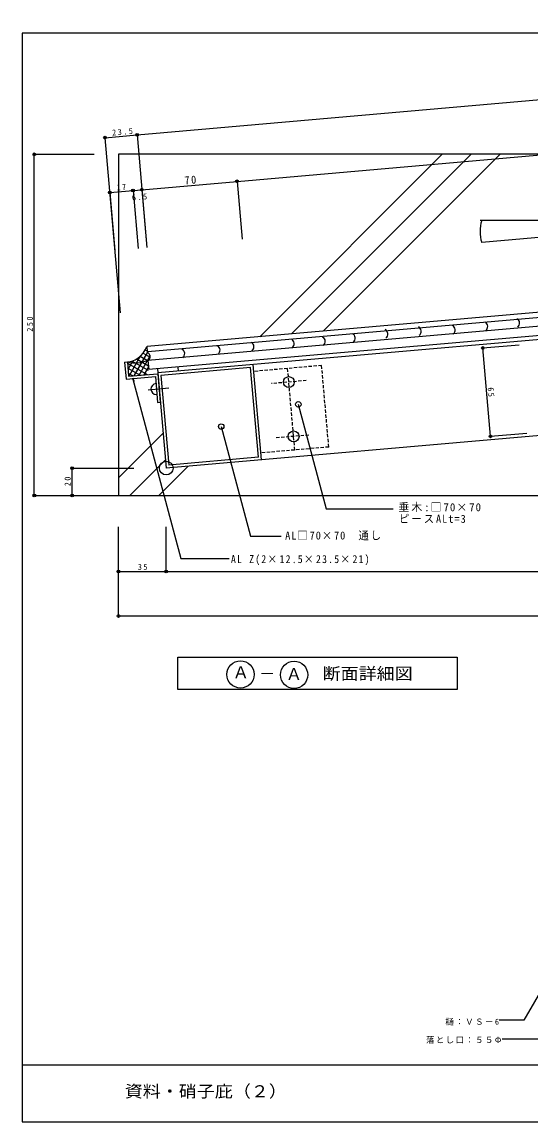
# Model space of a CAD drawing. Units: millimetres at full size, sheet at 1:2; details may follow other scales. Extents: x -550 to 568, y -396 to 411.
# Drawn here: x -550 to -177, y -396 to 410 of the extents above; entities that cross this region are included whole.
import ezdxf
from ezdxf.enums import TextEntityAlignment as Align

# ---------------------------------------------------------------- set-up
doc = ezdxf.new("R2010")
doc.units = ezdxf.units.MM
doc.header["$LTSCALE"] = 2
doc.header["$PDMODE"] = 32
doc.header["$PDSIZE"] = 1
doc.linetypes.add('DASHED1', pattern=[1.8, 1.2, -0.6])
doc.layers.add('0-0', color=134, linetype='Continuous')
doc.layers.add('1-0', color=5, linetype='Continuous')
doc.styles.add('ＭＳ ゴシック', font='')
doc.styles.get('ＭＳ ゴシック').set_extended_font_data('MS Gothic')

msp = doc.modelspace()

# ---------------------------------------------------------------- linework, layer by layer
at = {"layer": '0-0'}
for p, q in [((568, 402), (-550, 402)), ((-550, 402), (-550, -396)), ((-550, -354), (568, -354)), ((-550, -396), (568, -396))]:
    msp.add_line(p, q, dxfattribs=at)
at = {"layer": '1-0', "color": 4}
for p, q in [((-465.709, 327.516), (479.955, 410.251)), ((-392.462, 293.458), (387.386, 361.685)), ((-489.209, 325.46), (-465.709, 327.516)), ((-489.209, 325.46), (-477.986, 197.181)), ((-465.709, 327.516), (-458.483, 244.919)), ((-465.709, 327.516), (-458.483, 244.919)), ((-540.97, 63.275), (-540.97, 313.275)), ((-540.97, 313.275), (-497.017, 313.275)), ((-462.196, 287.357), (-392.462, 293.458)), ((-392.462, 293.458), (-388.749, 251.02)), ((-485.696, 285.301), (-468.671, 286.79)), ((-485.696, 285.301), (-481.983, 242.863)), ((-468.671, 286.79), (-462.196, 287.357)), ((-468.671, 286.79), (-464.958, 244.353)), ((-462.196, 287.357), (-458.483, 244.919)), ((-462.196, 287.357), (-458.483, 244.919)), ((-212.422, 171.323), (-185.835, 173.649)), ((-206.757, 106.571), (-212.422, 171.323)), ((-206.757, 106.571), (-180.169, 108.897)), ((-513.342, 63.275), (-513.342, 83.275)), ((-513.342, 83.275), (-468.133, 83.275)), ((-540.97, 63.275), (-497.017, 63.275)), ((-513.342, 63.275), (-468.133, 63.275)), ((-479.341, -25.116), (-479.341, 40.186)), ((-479.341, 7.535), (-479.341, 40.186)), ((-444.341, 7.535), (-444.341, 40.186)), ((-479.341, 7.535), (-444.341, 7.535)), ((-444.341, 7.535), (492.912, 7.535)), ((-479.341, -25.116), (492.912, -25.116))]:
    msp.add_line(p, q, dxfattribs=at)
at = {"layer": '1-0', "color": 1}
for p, q in [((-479.341, 313.275), (-479.341, 63.275)), ((-113.027, 313.275), (-479.341, 313.275)), ((-479.341, 63.275), (-107.922, 63.275))]:
    msp.add_line(p, q, dxfattribs=at)
at = {"layer": '1-0', "color": 7}
for p, q in [((-242.169, 313.275), (-375.831, 179.613)), ((-220.955, 313.275), (-352.584, 181.647)), ((-199.742, 313.275), (-329.337, 183.681)), ((-459.656, 170.01), (-458.39, 169.279)), ((-468.711, 161.967), (-472.347, 155.671)), ((-463.367, 165.224), (-471.595, 150.973)), ((-469.342, 161.746), (-457.653, 154.997)), ((-458.172, 168.222), (-468.144, 150.949)), ((-465.989, 163.274), (-457.433, 158.334)), ((-456.166, 165.696), (-464.496, 151.269)), ((-463.367, 165.224), (-457.963, 162.104)), ((-461.264, 167.474), (-456.101, 164.493)), ((-472.738, 160.242), (-458.271, 151.889)), ((-472.428, 156.599), (-463.367, 151.367)), ((-457.369, 157.612), (-460.847, 151.588)), ((-472.109, 152.951), (-468.577, 150.912)), ((-469.138, 149.366), (-467.803, 147.054)), ((-446.58, 108.864), (-479.341, 76.103)), ((-444.873, 89.357), (-470.955, 63.275)), ((-428.342, 84.675), (-449.742, 63.275)), ((-293.057, 53.525), (-277.987, 53.525)), ((-152.382, -269.549), (-182.326, -321.414)), ((-182.326, -321.414), (-200.454, -321.414))]:
    msp.add_line(p, q, dxfattribs=at)
at = {"layer": '1-0'}
for p, q in [((-103.499, 203.439), (-458.245, 172.403)), ((-107.086, 199.11), (-457.897, 168.418)), ((-106.546, 192.933), (-457.912, 162.193)), ((-110.272, 185.781), (-457.214, 155.428)), ((-111.167, 182.692), (-450.442, 153.009)), ((-458.66, 172.366), (-458.312, 168.381)), ((-457.771, 162.205), (-457.179, 155.431)), ((-474.812, 160.906), (-472.82, 161.08)), ((-474.812, 160.906), (-473.723, 148.454)), ((-472.82, 161.08), (-471.905, 150.62)), ((-450.703, 155.997), (-444.341, 83.275)), ((-382.526, 156.943), (-448.275, 151.191)), ((-435.76, 157.305), (-435.499, 154.316)), ((-376.774, 91.194), (-382.526, 156.943)), ((-374.607, 89.376), (-380.708, 159.11)), ((-473.723, 148.454), (-452.305, 150.328)), ((-471.905, 150.62), (-450.487, 152.494)), ((-452.305, 150.328), (-450.649, 131.4)), ((-450.487, 152.494), (-448.656, 131.574)), ((-448.275, 151.191), (-442.523, 85.442)), ((-457.609, 140.726), (-442.426, 142.054)), ((-450.649, 131.4), (-448.656, 131.574)), ((-117.924, 111.833), (-444.341, 83.275)), ((-376.774, 91.194), (-442.523, 85.442))]:
    msp.add_line(p, q, dxfattribs=at)
at = {"layer": '1-0', "linetype": 'DASHED1'}
for p, q in [((-350.138, 96.536), (-355.368, 156.308)), ((-341.695, 147.466), (-367.239, 145.231)), ((-339.814, 107.477), (-364.287, 105.336)), ((-325.233, 98.715), (-374.626, 94.394))]:
    msp.add_line(p, q, dxfattribs=at)
at = {"layer": '1-0', "color": 7}
for points in [[(-214.331, 264.954), (-27.215, 264.954), (-213.165, 248.685)], [(-469.138, 149.366), (-433.655, 16.941), (-398.116, 16.941)], [(-347.543, 130.04), (-327.041, 53.525), (-293.057, 53.525)], [(-404.055, 113.714), (-382.512, 33.314), (-360.158, 33.314)], [(-134.699, -303.347), (-153.17, -335.34), (-198.243, -335.34)]]:
    msp.add_lwpolyline(points, dxfattribs=at)
at = {"layer": '1-0', "linetype": 'DASHED1'}
msp.add_lwpolyline([(-325.233, 98.715), (-330.463, 158.487), (-380.273, 154.129)], dxfattribs=at)
at = {"layer": '1-0', "color": 7}
msp.add_lwpolyline([(-435.767, -55.256), (-231.07, -55.256), (-231.07, -79.116), (-435.767, -79.116)], close=True, dxfattribs=at)
at = {"layer": '1-0'}
for centre, radius in [((-489.209, 325.46), 1), ((-465.709, 327.516), 1), ((-540.97, 313.275), 1), ((-392.462, 293.458), 1), ((-485.696, 285.301), 1), ((-468.671, 286.79), 1), ((-462.196, 287.357), 1), ((-212.422, 171.323), 1), ((-354.496, 146.346), 4), ((-351.01, 106.498), 4), ((-206.757, 106.571), 1), ((-513.342, 83.275), 1), ((-444.341, 83.275), 5), ((-540.97, 63.275), 1), ((-513.342, 63.275), 1), ((-479.341, 7.535), 1), ((-444.341, 7.535), 1), ((-479.341, -25.116), 1)]:
    msp.add_circle(centre, radius, dxfattribs=at)
at = {"layer": '1-0', "color": 7}
for centre, radius in [((-347.543, 130.04), 2), ((-404.055, 113.714), 2), ((-389.938, -67.919), 10), ((-350.658, -68.262), 10)]:
    msp.add_circle(centre, radius, dxfattribs=at)
at = {"layer": '1-0', "color": 1}
msp.add_circle((-444.341, 83.275), 5, dxfattribs=at)
at = {"layer": '1-0', "color": 7}
msp.add_arc((-187.668, 256.696), 26.737, 162.3777, 197.6223, dxfattribs=at)
at = {"layer": '1-0'}
for centre, radius, start, end in [((-261.22, 183.532), 3.671, 307.92988, 62.78177), ((-236.329, 184.527), 3.671, 307.92988, 62.78177), ((-212.434, 187.016), 3.671, 307.92988, 62.78177), ((-189.037, 189.505), 3.671, 307.92988, 62.78177), ((-354.311, 174.571), 3.671, 307.92988, 62.78177), ((-331.411, 176.064), 3.671, 307.92988, 62.78177), ((-309.508, 178.553), 3.671, 307.92988, 62.78177), ((-285.613, 181.54), 3.671, 307.92988, 62.78177), ((-474.591, 177.707), 16.802, 269.24546, 341.46627), ((-434.459, 167.104), 3.671, 307.92988, 62.78177), ((-408.572, 169.593), 3.671, 307.92988, 62.78177), ((-383.682, 172.082), 3.671, 307.92988, 62.78177), ((-467.215, 186.426), 25.958, 257.53039, 291.00281), ((-459.75, 164.899), 3.671, 307.92988, 62.78177), ((-451.533, 141.258), 4, 94.08562, 270)]:
    msp.add_arc(centre, radius, start, end, dxfattribs=at)
at = {"layer": '1-0', "color": 4}
for p in [(-489.209, 325.46), (-465.709, 327.516), (-465.709, 327.516), (-540.97, 313.275), (-392.462, 293.458), (-485.696, 285.301), (-468.671, 286.79), (-462.196, 287.357), (-462.196, 287.357), (-212.422, 171.323), (-206.757, 106.571), (-513.342, 83.275), (-540.97, 63.275), (-513.342, 63.275), (-479.341, 7.535), (-444.341, 7.535), (-479.341, -25.116)]:
    msp.add_point(p, dxfattribs=at)

# ---------------------------------------------------------------- texts
at = {"layer": '1-0', "color": 3, "style": 'ＭＳ ゴシック'}
for s, p in [('Ａ', (-395.654, -73.404)), ('Ａ', (-356.753, -74.703)), ('－', (-376.337, -74.403))]:
    msp.add_text(s, height=8.798, dxfattribs=at).set_placement(p, align=Align.BOTTOM_LEFT)
at = {"layer": '1-0', "color": 3, "style": 'ＭＳ ゴシック', "width": 1.1}
for s, p in [('断面詳細図', (-329.729, -74.347)), ('資料・硝子庇（２）', (-474.698, -380.512))]:
    msp.add_text(s, height=8.798, dxfattribs=at).set_placement(p, align=Align.BOTTOM_LEFT)
at = {"layer": '1-0', "color": 7, "attachment_point": 7, "style": 'ＭＳ ゴシック'}
for s, insert, char_height, rotation in [('\\T1.38;\\W0.9;23.5', (-483.751, 326.912), 4.399, 5), ('\\T1.36;\\W0.9;17', (-480.508, 286.758), 4.399, 5), ('\\T1.27;\\W0.95;70', (-430.654, 291.12), 5.865, 5), ('\\T1.38;\\W0.9;6.5', (-469.26, 279.301), 4.399, 5), ('\\T1.38;\\W0.9;250', (-541.97, 183.275), 4.399, 90), ('\\T1.36;\\W0.9;65', (-208.876, 142.272), 4.399, 275), ('\\T1.36;\\W0.9;20', (-514.342, 70.025), 4.399, 90)]:
    msp.add_mtext(s, dxfattribs=dict(at, insert=insert, char_height=char_height, rotation=rotation))
for s, insert, char_height in [('\\T1.18;垂木:□70×70', (-274.219, 51.013), 5.865), ('\\T1.19;\\W0.95;ピースALt=3', (-273.801, 42.95), 5.865), ('\\T1.18;\\W0.95;AL□70×70\u3000通し', (-357.193, 30.349), 5.865), ('\\T1.24;\\W0.9;AL\\~Z(2×12.5×23.5×21)', (-396.92, 12.099), 5.865), ('\\T1.36;\\W0.9;35', (-465.091, 8.535), 4.399), ('\\T1.18;樋：ＶＳ－6', (-239.82, -325.191), 4.399), ('\\T1.17;落とし口：５５Φ', (-253.999, -338.545), 4.399)]:
    msp.add_mtext(s, dxfattribs=dict(at, insert=insert, char_height=char_height))

doc.saveas('drawing.dxf')
